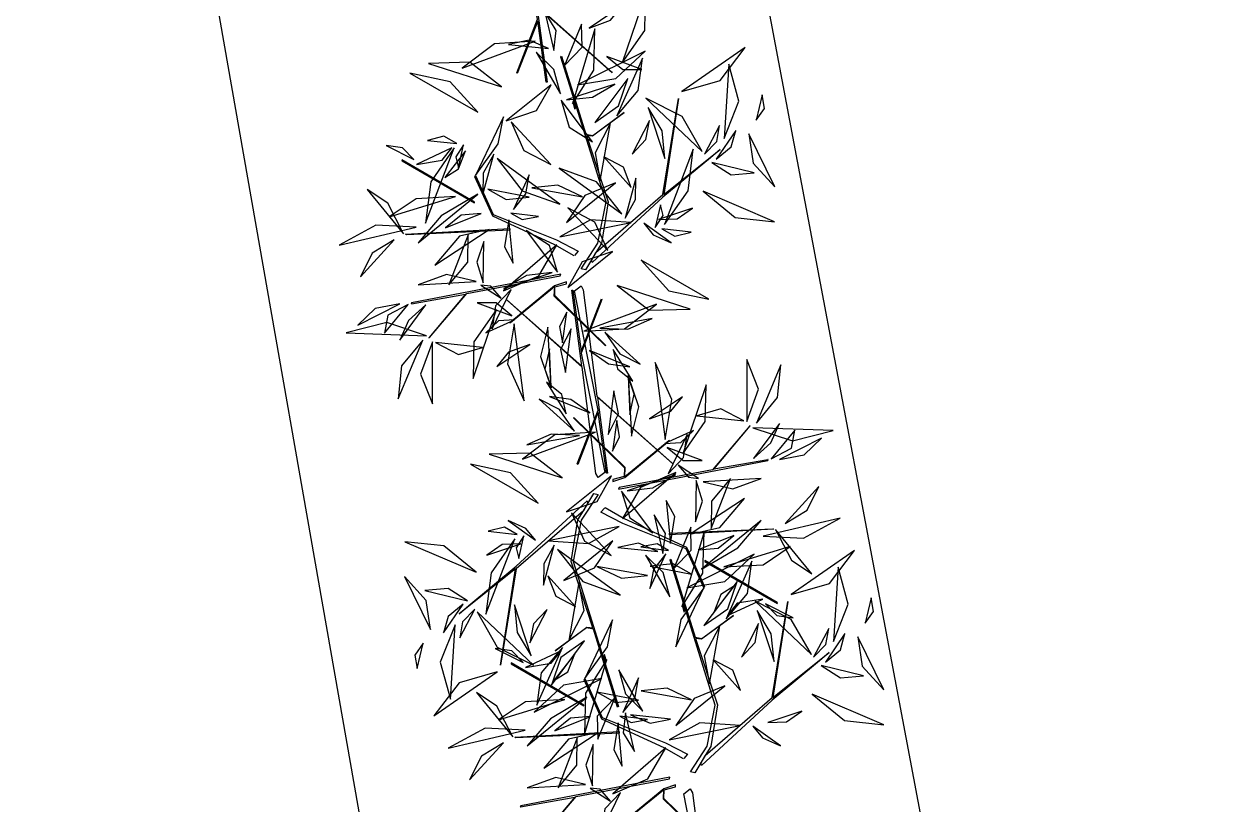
# Model space of a CAD drawing. Header units: centimetres. Extents: x 197412 to 267601, y -375791 to -305433.
# Drawn here: x 202005 to 204984, y -334464 to -332522 of the extents above; entities that cross this region are included whole.
import ezdxf

# ---------------------------------------------------------------- set-up
doc = ezdxf.new("R2010")
doc.units = ezdxf.units.CM
doc.layers.add('3-BAT C-Niveau 0', color=250, linetype='Continuous')

# ---------------------------------------------------------------- blocks, each defined once
blk = doc.blocks.new('Groupe-252-1')
at = {"linetype": 'Continuous', "flags": 128}
blk.add_lwpolyline([(12102.81, -46063.81), (12084.12, -46047.27), (12086.64, -46066.17), (12086.4, -46066.15), (12084.33, -46050.92), (12079.21, -46063.99), (12079.12, -46063.83), (12084.27, -46050.5), (12078.44, -46020.82), (12080.05, -46019.56), (12080.61, -46020.53), (12084.01, -46046.98), (12102.64, -46063.62)], close=True, dxfattribs=at)
at = {"linetype": 'Continuous'}
for points in [[(12105.37, -46061.36, -207.25), (12110.99, -46053.3, -205.29), (12111.16, -46044.23, -201.98), (12111.16, -46044.23, -201.98), (12105.37, -46061.36, -207.25)], [(12097.09, -46052.68, -210.84), (12102.42, -46050.73, -209.98), (12105.31, -46047.18, -207.2), (12105.31, -46047.18, -207.2), (12097.09, -46052.68, -210.84)], [(12083.66, -46055.98, -225.36), (12073.54, -46056.61, -224.7), (12065.5, -46062.69, -224), (12065.5, -46062.69, -224), (12083.66, -46055.98, -225.36)], [(12075.31, -46067.35, -220.85), (12067.39, -46061.2, -221.31), (12057.13, -46061.48, -222.56), (12057.13, -46061.48, -222.56), (12075.31, -46067.35, -220.85)], [(12101.52, -46059.77, -215.21), (12105.47, -46063.04, -213.09), (12110.2, -46063.04, -210.46), (12110.2, -46063.04, -210.46), (12101.52, -46059.77, -215.21)], [(12069.37, -46073.65, -220.09), (12062.5, -46066.06, -220.53), (12052.49, -46063.95, -219.34), (12052.49, -46063.95, -219.34), (12069.37, -46073.65, -220.09)], [(12076.46, -46075.8, -210.57), (12084.03, -46073.22, -206.9), (12087.62, -46066.85, -202.54), (12087.62, -46066.85, -202.54), (12076.46, -46075.8, -210.57)], [(12091.5, -46070.57, -200.44), (12097.91, -46069.87, -199.26), (12103.52, -46066.62, -200.49), (12103.52, -46066.62, -200.49), (12091.5, -46070.57, -200.44)], [(12090.15, -46070.64, -200.73), (12092.16, -46077.34, -197.34), (12097.95, -46081.04, -193.77), (12097.95, -46081.04, -193.77), (12090.15, -46070.64, -200.73)], [(12090.15, -46070.64, -200.73), (12092.16, -46077.34, -197.34), (12097.95, -46081.04, -193.77), (12097.95, -46081.04, -193.77), (12090.15, -46070.64, -200.73)], [(12077.68, -46076.05, -217.22), (12080.87, -46083.13, -219.34), (12087.58, -46086.66, -221.55), (12087.58, -46086.66, -221.55), (12077.68, -46076.05, -217.22)], [(12064.18, -46081.44, -213.12), (12060.95, -46079.6, -210.71), (12056.89, -46080.64, -208.62), (12056.89, -46080.64, -208.62), (12064.18, -46081.44, -213.12)], [(12064.18, -46081.44, -213.12), (12060.95, -46079.6, -210.71), (12056.89, -46080.64, -208.62), (12056.89, -46080.64, -208.62), (12064.18, -46081.44, -213.12)], [(12063.53, -46082.5, -212.64), (12057.68, -46090.96, -211.07), (12056.38, -46101.29, -212.06), (12056.38, -46101.29, -212.06), (12063.53, -46082.5, -212.64)], [(12063.53, -46082.5, -212.64), (12057.68, -46090.96, -211.07), (12056.38, -46101.29, -212.06), (12056.38, -46101.29, -212.06), (12063.53, -46082.5, -212.64)], [(12065.84, -46081.78, -212.09), (12063.91, -46084.78, -209.87), (12064.55, -46087.46, -207.1), (12064.55, -46087.46, -207.1), (12065.84, -46081.78, -212.09)], [(12065.84, -46081.78, -212.09), (12063.91, -46084.78, -209.87), (12064.55, -46087.46, -207.1), (12064.55, -46087.46, -207.1), (12065.84, -46081.78, -212.09)], [(12073.37, -46084.09, -204.62), (12070.75, -46088.78, -205.07), (12070.67, -46094.08, -204.23), (12070.67, -46094.08, -204.23), (12073.37, -46084.09, -204.62)], [(12074.17, -46085.18, -204.31), (12080.47, -46093.17, -204.16), (12089.81, -46096.52, -202.67), (12089.81, -46096.52, -202.67), (12074.17, -46085.18, -204.31)]]:
    blk.add_polyline3d(points, dxfattribs=at)
blk = doc.blocks.new('Groupe-253-1')
at = {"linetype": 'Continuous', "flags": 128}
for points in [[(12095.15, -46112.64), (12099.31, -46106.27), (12101.32, -46095.98), (12090.09, -46059.89), (12090.27, -46059.68), (12096.31, -46079.13), (12098.02, -46079.41), (12105.83, -46073.72), (12097.93, -46079.57), (12096.42, -46079.42), (12101.85, -46095.94), (12100.18, -46106.34), (12098.8, -46108.56), (12115.5, -46094.12), (12119.39, -46070.18), (12115.69, -46094.12), (12129.71, -46082.92), (12127.3, -46085.03), (12115.49, -46094.76), (12097.88, -46111.04), (12097.69, -46110.53), (12098.8, -46108.56), (12096.21, -46112.87)], [(12068.58, -46096.19), (12068.58, -46096), (12050.49, -46085.48), (12050.53, -46085.74)], [(12051.64, -46104.13), (12051.42, -46104.01), (12077.4, -46102.59), (12077.37, -46102.98)], [(12076.61, -46120.31), (12095.3, -46136.85), (12092.78, -46117.96), (12093.02, -46117.97), (12095.09, -46133.2), (12100.21, -46120.13), (12100.3, -46120.29), (12095.15, -46133.63), (12100.98, -46163.3), (12099.37, -46164.57), (12098.81, -46163.6), (12095.41, -46137.14), (12076.78, -46120.5)], [(12091.45, -46115.88), (12088.5, -46116.89), (12077.33, -46126.05), (12077.51, -46126.02), (12088.46, -46117.06), (12088.36, -46119.38), (12101.02, -46131.66), (12101.28, -46131.7), (12088.54, -46119.3), (12088.6, -46117.12), (12091.46, -46116.36)], [(12117.86, -46161.12), (12099.17, -46144.58), (12101.69, -46163.48), (12101.45, -46163.46), (12099.38, -46148.23), (12094.26, -46161.3), (12094.17, -46161.14), (12099.32, -46147.81), (12093.49, -46118.13), (12095.1, -46116.87), (12095.66, -46117.84), (12099.06, -46144.29), (12117.69, -46160.93)], [(12103.02, -46165.55), (12105.97, -46164.55), (12117.14, -46155.38), (12116.96, -46155.42), (12106.01, -46164.37), (12106.11, -46162.06), (12093.45, -46149.78), (12093.19, -46149.74), (12105.93, -46162.14), (12105.87, -46164.32), (12103.01, -46165.08)], [(12099.32, -46168.8), (12095.16, -46175.16), (12093.15, -46185.45), (12104.38, -46221.55), (12104.2, -46221.75), (12098.16, -46202.3), (12096.45, -46202.03), (12088.64, -46207.71), (12096.54, -46201.86), (12098.05, -46202.01), (12092.62, -46185.49), (12094.29, -46175.1), (12095.67, -46172.87), (12078.97, -46187.31), (12075.08, -46211.25), (12078.78, -46187.32), (12064.76, -46198.51), (12067.17, -46196.4), (12078.98, -46186.68), (12096.59, -46170.4), (12096.78, -46170.9), (12095.67, -46172.87), (12098.26, -46168.57)], [(12142.83, -46177.31), (12143.05, -46177.43), (12117.08, -46178.84), (12117.1, -46178.46)], [(12122.34, -46237.86), (12126.5, -46231.49), (12128.51, -46221.21), (12117.28, -46185.11), (12117.46, -46184.9), (12123.5, -46204.35), (12125.21, -46204.63), (12133.02, -46198.94), (12125.12, -46204.79), (12123.61, -46204.64), (12129.04, -46221.16), (12127.37, -46231.56), (12125.99, -46233.78), (12142.69, -46219.34), (12146.58, -46195.4), (12142.88, -46219.34), (12156.9, -46208.15), (12154.49, -46210.25), (12142.68, -46219.98), (12125.07, -46236.26), (12124.88, -46235.75), (12125.99, -46233.78), (12123.4, -46238.09)], [(12125.89, -46185.25), (12125.89, -46185.44), (12143.98, -46195.96), (12143.94, -46195.69)], [(12095.77, -46221.41), (12095.77, -46221.22), (12077.68, -46210.7), (12077.72, -46210.96)], [(12078.83, -46229.35), (12078.61, -46229.23), (12104.59, -46227.81), (12104.56, -46228.2)], [(12118.64, -46241.1), (12115.69, -46242.11), (12104.52, -46251.27), (12104.7, -46251.24), (12115.65, -46242.29), (12115.55, -46244.6), (12128.21, -46256.88), (12128.47, -46256.92), (12115.73, -46244.52), (12115.79, -46242.34), (12118.65, -46241.58)], [(12145.05, -46286.34), (12126.36, -46269.8), (12128.88, -46288.7), (12128.64, -46288.68), (12126.57, -46273.45), (12121.45, -46286.53), (12121.36, -46286.36), (12126.51, -46273.03), (12120.68, -46243.35), (12122.29, -46242.09), (12122.85, -46243.06), (12126.25, -46269.51), (12144.88, -46286.15)]]:
    blk.add_lwpolyline(points, close=True, dxfattribs=at)
for points in [[(12093.39, -46109.39), (12088.6, -46106.65), (12073.12, -46099.5), (12068.65, -46089.71), (12068.82, -46089.36), (12073.19, -46099.11), (12088.97, -46105.41), (12094.41, -46108.22), (12093.49, -46109.34)], [(12052.87, -46121.3), (12066.35, -46118.94), (12057.23, -46129.76), (12057.37, -46129.71), (12066.66, -46118.73), (12089.92, -46114.38), (12090.05, -46113.93), (12052.88, -46121.08), (12052.76, -46121.32), (12052.83, -46121.31)], [(12141.6, -46160.14), (12128.12, -46162.49), (12137.24, -46151.67), (12137.1, -46151.72), (12127.81, -46162.7), (12104.55, -46167.05), (12104.42, -46167.5), (12141.59, -46160.35), (12141.71, -46160.11), (12141.64, -46160.13)], [(12101.08, -46172.04), (12105.87, -46174.78), (12121.35, -46181.93), (12125.82, -46191.73), (12125.65, -46192.07), (12121.28, -46182.33), (12105.5, -46176.02), (12100.06, -46173.22), (12100.98, -46172.09)], [(12120.58, -46234.61), (12115.79, -46231.87), (12100.31, -46224.72), (12095.84, -46214.93), (12096.01, -46214.58), (12100.38, -46224.33), (12116.16, -46230.63), (12121.6, -46233.44), (12120.68, -46234.56)], [(12080.06, -46246.52), (12093.54, -46244.17), (12084.42, -46254.99), (12084.56, -46254.93), (12093.85, -46243.95), (12117.11, -46239.6), (12117.24, -46239.16), (12080.07, -46246.3), (12079.95, -46246.54), (12080.02, -46246.53)]]:
    blk.add_lwpolyline(points, dxfattribs=at)
at = {"linetype": 'Continuous'}
for points in [[(12088.28, -46058.29, -183.73), (12088.92, -46053.3, -181.29), (12086.1, -46048.61, -179.52), (12086.1, -46048.61, -179.52), (12088.28, -46058.29, -183.73)], [(12090.99, -46061.99, -194.21), (12095.36, -46057.46, -192.81), (12095.22, -46051.71, -190.06), (12095.22, -46051.71, -190.06), (12090.99, -46061.99, -194.21)], [(12090.99, -46061.99, -194.21), (12095.36, -46057.46, -192.81), (12095.22, -46051.71, -190.06), (12095.22, -46051.71, -190.06), (12090.99, -46061.99, -194.21)], [(12092.98, -46071.54, -206.43), (12098.26, -46063.13, -204.4), (12098.52, -46052.88, -204.36), (12098.52, -46052.88, -204.36), (12092.98, -46071.54, -206.43)], [(12092.98, -46071.54, -206.43), (12098.26, -46063.13, -204.4), (12098.52, -46052.88, -204.36), (12098.52, -46052.88, -204.36), (12092.98, -46071.54, -206.43)], [(12087.03, -46057.8, -183.47), (12082.19, -46055.72, -183.7), (12077.07, -46056.74, -184.07), (12077.07, -46056.74, -184.07), (12087.03, -46057.8, -183.47)], [(12087.03, -46057.8, -183.47), (12082.19, -46055.72, -183.7), (12077.07, -46056.74, -184.07), (12077.07, -46056.74, -184.07), (12087.03, -46057.8, -183.47)], [(12090, -46069.03, -199.98), (12088.33, -46062.99, -200.36), (12083.95, -46058.68, -199.46), (12083.95, -46058.68, -199.46), (12090, -46069.03, -199.98)], [(12094.24, -46066.82, -194.97), (12103.74, -46065.2, -192.57), (12111.04, -46058.4, -191.31), (12111.04, -46058.4, -191.31), (12094.24, -46066.82, -194.97)], [(12120.23, -46068.5, -215.07), (12129.75, -46065.77, -213.8), (12135.99, -46057.5, -214.42), (12135.99, -46057.5, -214.42), (12120.23, -46068.5, -215.07)], [(12104.02, -46074.51, -201.48), (12109.32, -46068.26, -202.35), (12110.39, -46060.21, -201.76), (12110.39, -46060.21, -201.76), (12104.02, -46074.51, -201.48)], [(12130.75, -46080.18, -228.35), (12134.42, -46070.88, -229.1), (12131.9, -46061.66, -232.12), (12131.9, -46061.66, -232.12), (12130.75, -46080.18, -228.35)], [(12098.49, -46076.2, -207.16), (12104.42, -46072.02, -205.48), (12106.76, -46065.2, -203.83), (12106.76, -46065.2, -203.83), (12098.49, -46076.2, -207.16)], [(12098.49, -46076.2, -207.16), (12104.42, -46072.02, -205.48), (12106.76, -46065.2, -203.83), (12106.76, -46065.2, -203.83), (12098.49, -46076.2, -207.16)], [(12125.25, -46083.38, -228.97), (12120.25, -46074.66, -227.8), (12111.25, -46070.14, -227.09), (12111.25, -46070.14, -227.09), (12125.25, -46083.38, -228.97)], [(12138.68, -46075.62, -211.21), (12140.74, -46072.67, -209.03), (12140.17, -46069.28, -206.71), (12140.17, -46069.28, -206.71), (12138.68, -46075.62, -211.21)], [(12138.68, -46075.62, -211.21), (12140.74, -46072.67, -209.03), (12140.17, -46069.28, -206.71), (12140.17, -46069.28, -206.71), (12138.68, -46075.62, -211.21)], [(12093.5, -46072.78, -203.84), (12093.72, -46072.68, -203.87), (12093.27, -46071, -202.04), (12093.06, -46071.1, -202.02), (12093.5, -46072.78, -203.84)], [(12115.98, -46085.17, -196.26), (12115.26, -46078.3, -195.05), (12111.78, -46072.45, -196.39), (12111.78, -46072.45, -196.39), (12115.98, -46085.17, -196.26)], [(12068.82, -46089.36, -197.23), (12074.49, -46081.49, -194.28), (12075.76, -46074.75, -188.42), (12075.76, -46074.75, -188.42), (12068.82, -46089.36, -197.23)], [(12102.45, -46076.26, -188.89), (12098.58, -46083.76, -185.79), (12099.89, -46090.72, -181.22), (12099.89, -46090.72, -181.22), (12102.45, -46076.26, -188.89)], [(12107.85, -46084.05, -195.33), (12111.23, -46080.44, -195.1), (12112.11, -46075.72, -194.26), (12112.11, -46075.72, -194.26), (12107.85, -46084.05, -195.33)], [(12125.8, -46084.1, -229.3), (12128.88, -46080.91, -228.25), (12129.58, -46076.97, -226.49), (12129.58, -46076.97, -226.49), (12125.8, -46084.1, -229.3)], [(12128.76, -46085.31, -232.75), (12132.5, -46082.25, -233.5), (12133.6, -46078.2, -235.42), (12133.6, -46078.2, -235.42), (12128.76, -46085.31, -232.75)], [(12136.85, -46079.01, -212.86), (12137.91, -46086.28, -209.91), (12143.32, -46092.24, -208.14), (12143.32, -46092.24, -208.14), (12136.85, -46079.01, -212.86)], [(12136.85, -46079.01, -212.86), (12137.91, -46086.28, -209.91), (12143.32, -46092.24, -208.14), (12143.32, -46092.24, -208.14), (12136.85, -46079.01, -212.86)], [(12053.46, -46085.38, -211.6), (12050.65, -46082.49, -211.07), (12046.55, -46081.91, -211.1), (12046.55, -46081.91, -211.1), (12053.46, -46085.38, -211.6)], [(12054.1, -46086.62, -202.5), (12060.5, -46085.59, -200.11), (12062.92, -46082.54, -195.35), (12062.92, -46082.54, -195.35), (12054.1, -46086.62, -202.5)], [(12115.89, -46101.62, -212.64), (12121.74, -46093.17, -211.07), (12123.04, -46082.83, -212.06), (12123.04, -46082.83, -212.06), (12115.89, -46101.62, -212.64)], [(12115.89, -46101.62, -212.64), (12121.74, -46093.17, -211.07), (12123.04, -46082.83, -212.06), (12123.04, -46082.83, -212.06), (12115.89, -46101.62, -212.64)], [(12061.15, -46089.85, -218.46), (12064.61, -46087.7, -216.39), (12066.34, -46083.26, -215.43), (12066.34, -46083.26, -215.43), (12061.15, -46089.85, -218.46)], [(12107.61, -46092.35, -184.69), (12105.69, -46087.28, -183.17), (12100.77, -46084.72, -181.63), (12100.77, -46084.72, -181.63), (12107.61, -46092.35, -184.69)], [(12105.25, -46098.95, -204.31), (12098.95, -46090.96, -204.16), (12089.61, -46087.6, -202.67), (12089.61, -46087.6, -202.67), (12105.25, -46098.95, -204.31)], [(12127.66, -46086.13, -232.48), (12132.47, -46089.19, -232.45), (12138.23, -46088.72, -231.83), (12138.23, -46088.72, -231.83), (12127.66, -46086.13, -232.48)], [(12078.3, -46097.83, -202.12), (12081.34, -46093.99, -201.54), (12082.21, -46089.2, -202.14), (12082.21, -46089.2, -202.14), (12078.3, -46097.83, -202.12)], [(12095.42, -46094.68, -185.42), (12089.32, -46091.82, -185.31), (12082.85, -46092.46, -184.01), (12082.85, -46092.46, -184.01), (12095.42, -46094.68, -185.42)], [(12103.7, -46091.24, -205.3), (12096.06, -46094.39, -204.92), (12091.47, -46101.1, -203.9), (12091.47, -46101.1, -203.9), (12103.7, -46091.24, -205.3)], [(12106.05, -46100.04, -204.62), (12108.67, -46095.35, -205.07), (12108.75, -46090.04, -204.23), (12108.75, -46090.04, -204.23), (12106.05, -46100.04, -204.62)], [(12050.92, -46103.92, -214.21), (12046.96, -46096.25, -211.43), (12041.87, -46092.86, -206.15), (12041.87, -46092.86, -206.15), (12050.92, -46103.92, -214.21)], [(12063.86, -46094.65, -221.24), (12054.05, -46095.16, -218.96), (12047.33, -46099.66, -214.31), (12047.33, -46099.66, -214.31), (12063.86, -46094.65, -221.24)], [(12069.38, -46094.06, -210.1), (12060.3, -46099.39, -209.96), (12054.51, -46106.19, -205.95), (12054.51, -46106.19, -205.95), (12069.38, -46094.06, -210.1)], [(12071.9, -46092.81, -199.77), (12076.47, -46095.37, -197.57), (12082.18, -46094.79, -196.35), (12082.18, -46094.79, -196.35), (12071.9, -46092.81, -199.77)], [(12125.49, -46093.26, -223.66), (12133.51, -46099.82, -222.36), (12143.26, -46100.89, -219.58), (12143.26, -46100.89, -219.58), (12125.49, -46093.26, -223.66)], [(12101.74, -46108.07, -217.22), (12098.55, -46100.99, -219.34), (12091.84, -46097.46, -221.55), (12091.84, -46097.46, -221.55), (12101.74, -46108.07, -217.22)], [(12113.58, -46102.34, -212.09), (12115.51, -46099.35, -209.87), (12114.87, -46096.66, -207.1), (12114.87, -46096.66, -207.1), (12113.58, -46102.34, -212.09)], [(12113.58, -46102.34, -212.09), (12115.51, -46099.35, -209.87), (12114.87, -46096.66, -207.1), (12114.87, -46096.66, -207.1), (12113.58, -46102.34, -212.09)], [(12114.39, -46100.37, -172.05), (12119.03, -46100.15, -171.7), (12122.87, -46097.54, -172.02), (12122.87, -46097.54, -172.02), (12114.39, -46100.37, -172.05)], [(12114.39, -46100.37, -172.05), (12119.03, -46100.15, -171.7), (12122.87, -46097.54, -172.02), (12122.87, -46097.54, -172.02), (12114.39, -46100.37, -172.05)], [(12070.22, -46098.86, -207.72), (12065.25, -46099.24, -206.62), (12061.35, -46102.44, -205.86), (12061.35, -46102.44, -205.86), (12070.22, -46098.86, -207.72)], [(12077.14, -46100.44, -198.87), (12076.03, -46107.17, -195.41), (12078.17, -46111.18, -190.33), (12078.17, -46111.18, -190.33), (12077.14, -46100.44, -198.87)], [(12077.6, -46098.73, -202.35), (12080.42, -46100.31, -200.21), (12084.47, -46099.6, -199.09), (12084.47, -46099.6, -199.09), (12077.6, -46098.73, -202.35)], [(12107.56, -46101.07, -176.08), (12097.48, -46100.4, -174.79), (12089.85, -46104.66, -170.69), (12089.85, -46104.66, -170.69), (12107.56, -46101.07, -176.08)], [(12054.01, -46102.29, -223.19), (12044, -46101.73, -225.59), (12034.83, -46106.75, -225.79), (12034.83, -46106.75, -225.79), (12054.01, -46102.29, -223.19)], [(12054.01, -46102.29, -223.19), (12044, -46101.73, -225.59), (12034.83, -46106.75, -225.79), (12034.83, -46106.75, -225.79), (12054.01, -46102.29, -223.19)], [(12072.18, -46102.79, -233.25), (12064.8, -46104.46, -238.65), (12058.68, -46111.68, -241.93), (12058.68, -46111.68, -241.93), (12072.18, -46102.79, -233.25)], [(12089.27, -46113.48, -200.73), (12087.26, -46106.79, -197.34), (12081.47, -46103.08, -193.77), (12081.47, -46103.08, -193.77), (12089.27, -46113.48, -200.73)], [(12089.27, -46113.48, -200.73), (12087.26, -46106.79, -197.34), (12081.47, -46103.08, -193.77), (12081.47, -46103.08, -193.77), (12089.27, -46113.48, -200.73)], [(12110.69, -46101.26, -171.59), (12113.09, -46104.17, -169.03), (12117.54, -46106.12, -167.96), (12117.54, -46106.12, -167.96), (12110.69, -46101.26, -171.59)], [(12115.24, -46102.68, -213.12), (12118.47, -46104.52, -210.71), (12122.53, -46103.48, -208.62), (12122.53, -46103.48, -208.62), (12115.24, -46102.68, -213.12)], [(12115.24, -46102.68, -213.12), (12118.47, -46104.52, -210.71), (12122.53, -46103.48, -208.62), (12122.53, -46103.48, -208.62), (12115.24, -46102.68, -213.12)], [(12048.57, -46105.4, -215.73), (12043.1, -46108.75, -216.78), (12040.16, -46114.58, -215.22), (12040.16, -46114.58, -215.22), (12048.57, -46105.4, -215.73)], [(12048.57, -46105.4, -215.73), (12043.1, -46108.75, -216.78), (12040.16, -46114.58, -215.22), (12040.16, -46114.58, -215.22), (12048.57, -46105.4, -215.73)], [(12062.17, -46116.62, -189.87), (12066.87, -46110.96, -186.93), (12066.98, -46104.19, -183.27), (12066.98, -46104.19, -183.27), (12062.17, -46116.62, -189.87)], [(12070.91, -46105.79, -229.03), (12069.12, -46110.99, -227.48), (12070.74, -46116.13, -225.66), (12070.74, -46116.13, -225.66), (12070.91, -46105.79, -229.03)], [(12075.8, -46118.07, -178.9), (12084.57, -46114.36, -176.01), (12089.05, -46106.64, -172.29), (12089.05, -46106.64, -172.29), (12075.8, -46118.07, -178.9)], [(12075.8, -46118.07, -178.9), (12084.57, -46114.36, -176.01), (12089.05, -46106.64, -172.29), (12089.05, -46106.64, -172.29), (12075.8, -46118.07, -178.9)], [(12102.96, -46108.32, -210.57), (12095.39, -46110.91, -206.9), (12091.8, -46117.28, -202.54), (12091.8, -46117.28, -202.54), (12102.96, -46108.32, -210.57)], [(12110.05, -46110.47, -220.09), (12116.92, -46118.07, -220.53), (12126.93, -46120.17, -219.34), (12126.93, -46120.17, -219.34), (12110.05, -46110.47, -220.09)], [(12068.99, -46115.78, -200.41), (12061.6, -46114, -200.32), (12054.53, -46116.63, -200.54), (12054.53, -46116.63, -200.54), (12068.99, -46115.78, -200.41)], [(12087.92, -46113.55, -200.44), (12081.51, -46114.26, -199.26), (12075.9, -46117.5, -200.49), (12075.9, -46117.5, -200.49), (12087.92, -46113.55, -200.44)], [(12075.22, -46119.94, -177.75), (12072.64, -46116.91, -175.38), (12070.15, -46116.65, -172.12), (12070.15, -46116.65, -172.12), (12075.22, -46119.94, -177.75)], [(12077.72, -46117.74, -207.06), (12073.83, -46121.86, -208.24), (12072.97, -46127.56, -209.24), (12072.97, -46127.56, -209.24), (12077.72, -46117.74, -207.06)], [(12104.11, -46116.77, -220.85), (12112.03, -46122.92, -221.31), (12122.29, -46122.64, -222.56), (12122.29, -46122.64, -222.56), (12104.11, -46116.77, -220.85)], [(12049.97, -46121.36, -174.84), (12043.85, -46122.5, -175.45), (12039.54, -46126.67, -176.76), (12039.54, -46126.67, -176.76), (12049.97, -46121.36, -174.84)], [(12052.04, -46121.48, -174.58), (12046.96, -46124.13, -172.2), (12046.14, -46128.63, -168.43), (12046.14, -46128.63, -168.43), (12052.04, -46121.48, -174.58)], [(12056.45, -46121.6, -186.97), (12052.15, -46125.45, -187.38), (12049.98, -46130.34, -185.5), (12049.98, -46130.34, -185.5), (12056.45, -46121.6, -186.97)], [(12077.9, -46124.35, -215.21), (12073.95, -46121.08, -213.09), (12069.22, -46121.08, -210.46), (12069.22, -46121.08, -210.46), (12077.9, -46124.35, -215.21)], [(12095.76, -46128.15, -225.36), (12105.88, -46127.52, -224.7), (12113.92, -46121.44, -224), (12113.92, -46121.44, -224), (12095.76, -46128.15, -225.36)], [(12074.05, -46122.77, -207.25), (12068.43, -46130.82, -205.29), (12068.26, -46139.89, -201.98), (12068.26, -46139.89, -201.98), (12074.05, -46122.77, -207.25)], [(12091.53, -46123.39, -197.01), (12089.77, -46126.98, -196.39), (12090.46, -46131.05, -196.61), (12090.46, -46131.05, -196.61), (12091.53, -46123.39, -197.01)], [(12056.59, -46129.27, -186.41), (12046.71, -46125.96, -187.61), (12036.61, -46128.53, -186.97), (12036.61, -46128.53, -186.97), (12056.59, -46129.27, -186.41)], [(12078.55, -46125.34, -179.83), (12074.51, -46125.59, -178.67), (12071.42, -46128.55, -177.99), (12071.42, -46128.55, -177.99), (12078.55, -46125.34, -179.83)], [(12078.47, -46126.33, -179.52), (12076.8, -46136.31, -178.73), (12080.92, -46145.49, -177.91), (12080.92, -46145.49, -177.91), (12078.47, -46126.33, -179.52)], [(12086.84, -46127.11, -247.3), (12085.01, -46134.47, -244.69), (12087.66, -46142.23, -243.35), (12087.66, -46142.23, -243.35), (12086.84, -46127.11, -247.3)], [(12086.84, -46127.11, -247.3), (12085.01, -46134.47, -244.69), (12087.66, -46142.23, -243.35), (12087.66, -46142.23, -243.35), (12086.84, -46127.11, -247.3)], [(12099.75, -46127.36, -183.78), (12106.78, -46127.64, -183.14), (12112.84, -46124.99, -184.94), (12112.84, -46124.99, -184.94), (12099.75, -46127.36, -183.78)], [(12055.68, -46130.36, -186.4), (12050.43, -46136.74, -186.75), (12049.59, -46144.95, -187), (12049.59, -46144.95, -187), (12055.68, -46130.36, -186.4)], [(12092.66, -46127.6, -186.16), (12090.02, -46132.74, -185.75), (12091.23, -46138.47, -185.13), (12091.23, -46138.47, -185.13), (12092.66, -46127.6, -186.16)], [(12101.02, -46128.37, -176.88), (12104.75, -46133.78, -176.9), (12109.79, -46136.34, -174.04), (12109.79, -46136.34, -174.04), (12101.02, -46128.37, -176.88)], [(12058.13, -46130.77, -182.25), (12055.16, -46138.84, -178.08), (12058.07, -46146.22, -173.29), (12058.07, -46146.22, -173.29), (12058.13, -46130.77, -182.25)], [(12058.83, -46130.93, -181.99), (12064.57, -46133.93, -181.12), (12070.57, -46132.2, -179.03), (12070.57, -46132.2, -179.03), (12058.83, -46130.93, -181.99)], [(12082.33, -46131.44, -210.84), (12077, -46133.4, -209.98), (12074.11, -46136.94, -207.2), (12074.11, -46136.94, -207.2), (12082.33, -46131.44, -210.84)], [(12087.22, -46132.51, -223.21), (12086.12, -46137.61, -222.61), (12087.66, -46142.04, -220.88), (12087.66, -46142.04, -220.88), (12087.22, -46132.51, -223.21)], [(12087.22, -46132.51, -223.21), (12086.12, -46137.61, -222.61), (12087.66, -46142.04, -220.88), (12087.66, -46142.04, -220.88), (12087.22, -46132.51, -223.21)], [(12097.17, -46132.92, -228.81), (12101.91, -46136.24, -229.15), (12107.23, -46137.05, -227.32), (12107.23, -46137.05, -227.32), (12097.17, -46132.92, -228.81)], [(12103.1, -46132.67, -161.32), (12104.18, -46137.5, -161.24), (12108, -46140.61, -160.95), (12108, -46140.61, -160.95), (12103.1, -46132.67, -161.32)], [(12116, -46155.11, -179.52), (12117.67, -46145.12, -178.73), (12113.55, -46135.94, -177.91), (12113.55, -46135.94, -177.91), (12116, -46155.11, -179.52)], [(12136.34, -46150.67, -182.25), (12139.31, -46142.59, -178.08), (12136.4, -46135.21, -173.29), (12136.4, -46135.21, -173.29), (12136.34, -46150.67, -182.25)], [(12138.79, -46151.07, -186.4), (12144.04, -46144.69, -186.75), (12144.88, -46136.49, -187), (12144.88, -46136.49, -187), (12138.79, -46151.07, -186.4)], [(12107.63, -46154.32, -247.3), (12109.46, -46146.96, -244.69), (12106.81, -46139.2, -243.35), (12106.81, -46139.2, -243.35), (12107.63, -46154.32, -247.3)], [(12107.63, -46154.32, -247.3), (12109.46, -46146.96, -244.69), (12106.81, -46139.2, -243.35), (12106.81, -46139.2, -243.35), (12107.63, -46154.32, -247.3)], [(12107.25, -46148.92, -223.21), (12108.35, -46143.82, -222.61), (12106.81, -46139.39, -220.88), (12106.81, -46139.39, -220.88), (12107.25, -46148.92, -223.21)], [(12107.25, -46148.92, -223.21), (12108.35, -46143.82, -222.61), (12106.81, -46139.39, -220.88), (12106.81, -46139.39, -220.88), (12107.25, -46148.92, -223.21)], [(12091.37, -46148.76, -161.32), (12090.29, -46143.94, -161.24), (12086.47, -46140.83, -160.95), (12086.47, -46140.83, -160.95), (12091.37, -46148.76, -161.32)], [(12120.42, -46158.67, -207.25), (12126.04, -46150.61, -205.29), (12126.21, -46141.54, -201.98), (12126.21, -46141.54, -201.98), (12120.42, -46158.67, -207.25)], [(12093.45, -46153.07, -176.88), (12089.72, -46147.65, -176.9), (12084.68, -46145.09, -174.04), (12084.68, -46145.09, -174.04), (12093.45, -46153.07, -176.88)], [(12097.3, -46148.51, -228.81), (12092.57, -46145.19, -229.15), (12087.24, -46144.38, -227.32), (12087.24, -46144.38, -227.32), (12097.3, -46148.51, -228.81)], [(12101.81, -46153.83, -186.16), (12104.45, -46148.7, -185.75), (12103.24, -46142.96, -185.13), (12103.24, -46142.96, -185.13), (12101.81, -46153.83, -186.16)], [(12112.14, -46149.99, -210.84), (12117.47, -46148.04, -209.98), (12120.36, -46144.49, -207.2), (12120.36, -46144.49, -207.2), (12112.14, -46149.99, -210.84)], [(12135.64, -46150.5, -181.99), (12129.9, -46147.51, -181.12), (12123.9, -46149.23, -179.03), (12123.9, -46149.23, -179.03), (12135.64, -46150.5, -181.99)], [(12102.94, -46158.05, -197.01), (12104.7, -46154.45, -196.39), (12104.01, -46150.38, -196.61), (12104.01, -46150.38, -196.61), (12102.94, -46158.05, -197.01)], [(12138.02, -46159.83, -186.97), (12142.32, -46155.98, -187.38), (12144.49, -46151.1, -185.5), (12144.49, -46151.1, -185.5), (12138.02, -46159.83, -186.97)], [(12098.71, -46153.29, -225.36), (12088.59, -46153.92, -224.7), (12080.55, -46160, -224), (12080.55, -46160, -224), (12098.71, -46153.29, -225.36)], [(12094.72, -46154.08, -183.78), (12087.69, -46153.79, -183.14), (12081.63, -46156.44, -184.94), (12081.63, -46156.44, -184.94), (12094.72, -46154.08, -183.78)], [(12115.92, -46156.1, -179.83), (12119.96, -46155.85, -178.67), (12123.06, -46152.88, -177.99), (12123.06, -46152.88, -177.99), (12115.92, -46156.1, -179.83)], [(12116.76, -46163.69, -207.06), (12120.64, -46159.58, -208.24), (12121.5, -46153.87, -209.24), (12121.5, -46153.87, -209.24), (12116.76, -46163.69, -207.06)], [(12137.89, -46152.17, -186.41), (12147.76, -46155.47, -187.61), (12157.86, -46152.9, -186.97), (12157.86, -46152.9, -186.97), (12137.89, -46152.17, -186.41)], [(12142.43, -46159.95, -174.58), (12147.51, -46157.3, -172.2), (12148.33, -46152.81, -168.43), (12148.33, -46152.81, -168.43), (12142.43, -46159.95, -174.58)], [(12116.57, -46157.08, -215.21), (12120.52, -46160.35, -213.09), (12125.25, -46160.35, -210.46), (12125.25, -46160.35, -210.46), (12116.57, -46157.08, -215.21)], [(12144.5, -46160.08, -174.84), (12150.62, -46158.93, -175.45), (12154.93, -46154.76, -176.76), (12154.93, -46154.76, -176.76), (12144.5, -46160.08, -174.84)], [(12090.36, -46164.66, -220.85), (12082.44, -46158.51, -221.31), (12072.18, -46158.79, -222.56), (12072.18, -46158.79, -222.56), (12090.36, -46164.66, -220.85)], [(12084.42, -46170.96, -220.09), (12077.56, -46163.37, -220.53), (12067.54, -46161.26, -219.34), (12067.54, -46161.26, -219.34), (12084.42, -46170.96, -220.09)], [(12119.25, -46161.49, -177.75), (12121.83, -46164.52, -175.38), (12124.32, -46164.78, -172.12), (12124.32, -46164.78, -172.12), (12119.25, -46161.49, -177.75)], [(12091.51, -46173.11, -210.57), (12099.08, -46170.53, -206.9), (12102.67, -46164.16, -202.54), (12102.67, -46164.16, -202.54), (12091.51, -46173.11, -210.57)], [(12118.67, -46163.36, -178.9), (12109.9, -46167.07, -176.01), (12105.42, -46174.79, -172.29), (12105.42, -46174.79, -172.29), (12118.67, -46163.36, -178.9)], [(12118.67, -46163.36, -178.9), (12109.9, -46167.07, -176.01), (12105.42, -46174.79, -172.29), (12105.42, -46174.79, -172.29), (12118.67, -46163.36, -178.9)], [(12106.55, -46167.88, -200.44), (12112.96, -46167.18, -199.26), (12118.58, -46163.93, -200.49), (12118.58, -46163.93, -200.49), (12106.55, -46167.88, -200.44)], [(12123.56, -46175.64, -229.03), (12125.35, -46170.44, -227.48), (12123.73, -46165.3, -225.66), (12123.73, -46165.3, -225.66), (12123.56, -46175.64, -229.03)], [(12125.48, -46165.65, -200.41), (12132.87, -46167.43, -200.32), (12139.94, -46164.8, -200.54), (12139.94, -46164.8, -200.54), (12125.48, -46165.65, -200.41)], [(12132.3, -46164.81, -189.87), (12127.6, -46170.47, -186.93), (12127.49, -46177.24, -183.27), (12127.49, -46177.24, -183.27), (12132.3, -46164.81, -189.87)], [(12105.2, -46167.95, -200.73), (12107.21, -46174.65, -197.34), (12113, -46178.35, -193.77), (12113, -46178.35, -193.77), (12105.2, -46167.95, -200.73)], [(12105.2, -46167.95, -200.73), (12107.21, -46174.65, -197.34), (12113, -46178.35, -193.77), (12113, -46178.35, -193.77), (12105.2, -46167.95, -200.73)], [(12145.9, -46176.03, -215.73), (12151.37, -46172.68, -216.78), (12154.31, -46166.85, -215.22), (12154.31, -46166.85, -215.22), (12145.9, -46176.03, -215.73)], [(12145.9, -46176.03, -215.73), (12151.37, -46172.68, -216.78), (12154.31, -46166.85, -215.22), (12154.31, -46166.85, -215.22), (12145.9, -46176.03, -215.73)], [(12117.33, -46181, -198.87), (12118.44, -46174.26, -195.41), (12116.3, -46170.26, -190.33), (12116.3, -46170.26, -190.33), (12117.33, -46181, -198.87)], [(12122.29, -46178.65, -233.25), (12129.67, -46176.98, -238.65), (12135.79, -46169.76, -241.93), (12135.79, -46169.76, -241.93), (12122.29, -46178.65, -233.25)], [(12092.73, -46173.36, -217.22), (12095.92, -46180.44, -219.34), (12102.63, -46183.97, -221.55), (12102.63, -46183.97, -221.55), (12092.73, -46173.36, -217.22)], [(12115.47, -46183.51, -183.73), (12116.11, -46178.52, -181.29), (12113.29, -46173.84, -179.52), (12113.29, -46173.84, -179.52), (12115.47, -46183.51, -183.73)], [(12140.46, -46179.14, -223.19), (12150.47, -46179.7, -225.59), (12159.64, -46174.68, -225.79), (12159.64, -46174.68, -225.79), (12140.46, -46179.14, -223.19)], [(12140.46, -46179.14, -223.19), (12150.47, -46179.7, -225.59), (12159.64, -46174.68, -225.79), (12159.64, -46174.68, -225.79), (12140.46, -46179.14, -223.19)], [(12079.23, -46178.75, -213.12), (12076, -46176.91, -210.71), (12071.94, -46177.95, -208.62), (12071.94, -46177.95, -208.62), (12079.23, -46178.75, -213.12)], [(12079.23, -46178.75, -213.12), (12076, -46176.91, -210.71), (12071.94, -46177.95, -208.62), (12071.94, -46177.95, -208.62), (12079.23, -46178.75, -213.12)], [(12083.78, -46180.18, -171.59), (12081.38, -46177.27, -169.03), (12076.93, -46175.31, -167.96), (12076.93, -46175.31, -167.96), (12083.78, -46180.18, -171.59)], [(12086.91, -46180.36, -176.08), (12096.99, -46181.03, -174.79), (12104.62, -46176.77, -170.69), (12104.62, -46176.77, -170.69), (12086.91, -46180.36, -176.08)], [(12118.18, -46187.22, -194.21), (12122.55, -46182.68, -192.81), (12122.41, -46176.93, -190.06), (12122.41, -46176.93, -190.06), (12118.18, -46187.22, -194.21)], [(12118.18, -46187.22, -194.21), (12122.55, -46182.68, -192.81), (12122.41, -46176.93, -190.06), (12122.41, -46176.93, -190.06), (12118.18, -46187.22, -194.21)], [(12120.17, -46196.76, -206.43), (12125.45, -46188.35, -204.4), (12125.71, -46178.1, -204.36), (12125.71, -46178.1, -204.36), (12120.17, -46196.76, -206.43)], [(12120.17, -46196.76, -206.43), (12125.45, -46188.35, -204.4), (12125.71, -46178.1, -204.36), (12125.71, -46178.1, -204.36), (12120.17, -46196.76, -206.43)], [(12125.09, -46187.38, -210.1), (12134.17, -46182.04, -209.96), (12139.96, -46175.24, -205.95), (12139.96, -46175.24, -205.95), (12125.09, -46187.38, -210.1)], [(12143.55, -46177.51, -214.21), (12147.51, -46185.18, -211.43), (12152.6, -46188.57, -206.15), (12152.6, -46188.57, -206.15), (12143.55, -46177.51, -214.21)], [(12068.98, -46188.17, -223.66), (12060.96, -46181.62, -222.36), (12051.21, -46180.55, -219.58), (12051.21, -46180.55, -219.58), (12068.98, -46188.17, -223.66)], [(12078.58, -46179.81, -212.64), (12072.73, -46188.27, -211.07), (12071.43, -46198.6, -212.06), (12071.43, -46198.6, -212.06), (12078.58, -46179.81, -212.64)], [(12078.58, -46179.81, -212.64), (12072.73, -46188.27, -211.07), (12071.43, -46198.6, -212.06), (12071.43, -46198.6, -212.06), (12078.58, -46179.81, -212.64)], [(12080.08, -46181.07, -172.05), (12075.44, -46181.28, -171.7), (12071.6, -46183.9, -172.02), (12071.6, -46183.9, -172.02), (12080.08, -46181.07, -172.05)], [(12080.08, -46181.07, -172.05), (12075.44, -46181.28, -171.7), (12071.6, -46183.9, -172.02), (12071.6, -46183.9, -172.02), (12080.08, -46181.07, -172.05)], [(12080.89, -46179.09, -212.09), (12078.96, -46182.09, -209.87), (12079.6, -46184.77, -207.1), (12079.6, -46184.77, -207.1), (12080.89, -46179.09, -212.09)], [(12080.89, -46179.09, -212.09), (12078.96, -46182.09, -209.87), (12079.6, -46184.77, -207.1), (12079.6, -46184.77, -207.1), (12080.89, -46179.09, -212.09)], [(12090.77, -46190.2, -205.3), (12098.41, -46187.05, -204.92), (12103, -46180.33, -203.9), (12103, -46180.33, -203.9), (12090.77, -46190.2, -205.3)], [(12114.22, -46183.02, -183.47), (12109.38, -46180.94, -183.7), (12104.26, -46181.96, -184.07), (12104.26, -46181.96, -184.07), (12114.22, -46183.02, -183.47)], [(12114.22, -46183.02, -183.47), (12109.38, -46180.94, -183.7), (12104.26, -46181.96, -184.07), (12104.26, -46181.96, -184.07), (12114.22, -46183.02, -183.47)], [(12116.87, -46182.71, -202.35), (12114.05, -46181.12, -200.21), (12110, -46181.83, -199.09), (12110, -46181.83, -199.09), (12116.87, -46182.71, -202.35)], [(12124.25, -46182.57, -207.72), (12129.22, -46182.19, -206.62), (12133.12, -46179, -205.86), (12133.12, -46179, -205.86), (12124.25, -46182.57, -207.72)], [(12088.42, -46181.4, -204.62), (12085.8, -46186.08, -205.07), (12085.72, -46191.39, -204.23), (12085.72, -46191.39, -204.23), (12088.42, -46181.4, -204.62)], [(12089.22, -46182.49, -204.31), (12095.52, -46190.48, -204.16), (12104.86, -46193.83, -202.67), (12104.86, -46193.83, -202.67), (12089.22, -46182.49, -204.31)], [(12117.19, -46194.25, -199.98), (12115.52, -46188.21, -200.36), (12111.14, -46183.9, -199.46), (12111.14, -46183.9, -199.46), (12117.19, -46194.25, -199.98)], [(12116.17, -46183.61, -202.12), (12113.13, -46187.44, -201.54), (12112.26, -46192.23, -202.14), (12112.26, -46192.23, -202.14), (12116.17, -46183.61, -202.12)], [(12121.43, -46192.05, -194.97), (12130.93, -46190.42, -192.57), (12138.23, -46183.62, -191.31), (12138.23, -46183.62, -191.31), (12121.43, -46192.05, -194.97)], [(12130.61, -46186.78, -221.24), (12140.42, -46186.28, -218.96), (12147.14, -46181.78, -214.31), (12147.14, -46181.78, -214.31), (12130.61, -46186.78, -221.24)], [(12147.42, -46193.72, -215.07), (12156.94, -46190.99, -213.8), (12163.18, -46182.72, -214.42), (12163.18, -46182.72, -214.42), (12147.42, -46193.72, -215.07)], [(12099.05, -46186.75, -185.42), (12105.15, -46189.61, -185.31), (12111.62, -46188.97, -184.01), (12111.62, -46188.97, -184.01), (12099.05, -46186.75, -185.42)], [(12122.57, -46188.62, -199.77), (12118, -46186.06, -197.57), (12112.29, -46186.64, -196.35), (12112.29, -46186.64, -196.35), (12122.57, -46188.62, -199.77)], [(12131.21, -46199.73, -201.48), (12136.51, -46193.48, -202.35), (12137.58, -46185.43, -201.76), (12137.58, -46185.43, -201.76), (12131.21, -46199.73, -201.48)], [(12157.94, -46205.4, -228.35), (12161.61, -46196.1, -229.1), (12159.09, -46186.89, -232.12), (12159.09, -46186.89, -232.12), (12157.94, -46205.4, -228.35)], [(12057.62, -46202.42, -212.86), (12056.56, -46195.15, -209.91), (12051.15, -46189.19, -208.14), (12051.15, -46189.19, -208.14), (12057.62, -46202.42, -212.86)], [(12057.62, -46202.42, -212.86), (12056.56, -46195.15, -209.91), (12051.15, -46189.19, -208.14), (12051.15, -46189.19, -208.14), (12057.62, -46202.42, -212.86)], [(12086.86, -46189.09, -184.69), (12088.78, -46194.15, -183.17), (12093.7, -46196.72, -181.63), (12093.7, -46196.72, -181.63), (12086.86, -46189.09, -184.69)], [(12066.81, -46195.31, -232.48), (12062, -46192.24, -232.45), (12056.24, -46192.71, -231.83), (12056.24, -46192.71, -231.83), (12066.81, -46195.31, -232.48)], [(12092.02, -46205.17, -188.89), (12095.89, -46197.67, -185.79), (12094.58, -46190.72, -181.22), (12094.58, -46190.72, -181.22), (12092.02, -46205.17, -188.89)], [(12125.65, -46192.07, -197.23), (12119.98, -46199.95, -194.28), (12118.71, -46206.69, -188.42), (12118.71, -46206.69, -188.42), (12125.65, -46192.07, -197.23)], [(12125.68, -46201.42, -207.16), (12131.61, -46197.24, -205.48), (12133.95, -46190.43, -203.83), (12133.95, -46190.43, -203.83), (12125.68, -46201.42, -207.16)], [(12125.68, -46201.42, -207.16), (12131.61, -46197.24, -205.48), (12133.95, -46190.43, -203.83), (12133.95, -46190.43, -203.83), (12125.68, -46201.42, -207.16)], [(12133.32, -46191.58, -218.46), (12129.87, -46193.73, -216.39), (12128.13, -46198.17, -215.43), (12128.13, -46198.17, -215.43), (12133.32, -46191.58, -218.46)], [(12140.37, -46194.82, -202.5), (12133.97, -46195.84, -200.11), (12131.55, -46198.89, -195.35), (12131.55, -46198.89, -195.35), (12140.37, -46194.82, -202.5)], [(12152.44, -46208.6, -228.97), (12147.44, -46199.88, -227.8), (12138.44, -46195.36, -227.09), (12138.44, -46195.36, -227.09), (12152.44, -46208.6, -228.97)], [(12141.01, -46196.06, -211.6), (12143.82, -46198.95, -211.07), (12147.92, -46199.53, -211.1), (12147.92, -46199.53, -211.1), (12141.01, -46196.06, -211.6)], [(12165.87, -46200.84, -211.21), (12167.93, -46197.89, -209.03), (12167.36, -46194.5, -206.71), (12167.36, -46194.5, -206.71), (12165.87, -46200.84, -211.21)], [(12165.87, -46200.84, -211.21), (12167.93, -46197.89, -209.03), (12167.36, -46194.5, -206.71), (12167.36, -46194.5, -206.71), (12165.87, -46200.84, -211.21)], [(12065.71, -46196.12, -232.75), (12061.97, -46199.18, -233.5), (12060.87, -46203.24, -235.42), (12060.87, -46203.24, -235.42), (12065.71, -46196.12, -232.75)], [(12068.68, -46197.33, -229.3), (12065.59, -46200.52, -228.25), (12064.89, -46204.47, -226.49), (12064.89, -46204.47, -226.49), (12068.68, -46197.33, -229.3)], [(12069.22, -46198.05, -228.97), (12074.22, -46206.77, -227.8), (12083.22, -46211.29, -227.09), (12083.22, -46211.29, -227.09), (12069.22, -46198.05, -228.97)], [(12078.49, -46196.27, -196.26), (12079.21, -46203.13, -195.05), (12082.69, -46208.99, -196.39), (12082.69, -46208.99, -196.39), (12078.49, -46196.27, -196.26)], [(12086.62, -46197.39, -195.33), (12083.24, -46200.99, -195.1), (12082.36, -46205.72, -194.26), (12082.36, -46205.72, -194.26), (12086.62, -46197.39, -195.33)], [(12120.69, -46198, -203.84), (12120.91, -46197.9, -203.87), (12120.46, -46196.22, -202.04), (12120.25, -46196.32, -202.02), (12120.69, -46198, -203.84)], [(12143.17, -46210.39, -196.26), (12142.45, -46203.52, -195.05), (12138.97, -46197.67, -196.39), (12138.97, -46197.67, -196.39), (12143.17, -46210.39, -196.26)], [(12063.72, -46201.25, -228.35), (12060.05, -46210.56, -229.1), (12062.57, -46219.77, -232.12), (12062.57, -46219.77, -232.12), (12063.72, -46201.25, -228.35)], [(12096.01, -46214.58, -197.23), (12101.68, -46206.71, -194.28), (12102.95, -46199.97, -188.42), (12102.95, -46199.97, -188.42), (12096.01, -46214.58, -197.23)], [(12129.64, -46201.48, -188.89), (12125.77, -46208.98, -185.79), (12127.08, -46215.94, -181.22), (12127.08, -46215.94, -181.22), (12129.64, -46201.48, -188.89)], [(12135.04, -46209.27, -195.33), (12138.42, -46205.66, -195.1), (12139.3, -46200.94, -194.26), (12139.3, -46200.94, -194.26), (12135.04, -46209.27, -195.33)], [(12152.99, -46209.32, -229.3), (12156.07, -46206.13, -228.25), (12156.77, -46202.19, -226.49), (12156.77, -46202.19, -226.49), (12152.99, -46209.32, -229.3)], [(12155.95, -46210.53, -232.75), (12159.69, -46207.47, -233.5), (12160.79, -46203.42, -235.42), (12160.79, -46203.42, -235.42), (12155.95, -46210.53, -232.75)], [(12164.04, -46204.23, -212.86), (12165.1, -46211.5, -209.91), (12170.51, -46217.46, -208.14), (12170.51, -46217.46, -208.14), (12164.04, -46204.23, -212.86)], [(12164.04, -46204.23, -212.86), (12165.1, -46211.5, -209.91), (12170.51, -46217.46, -208.14), (12170.51, -46217.46, -208.14), (12164.04, -46204.23, -212.86)], [(12055.79, -46205.82, -211.21), (12053.73, -46208.77, -209.03), (12054.31, -46212.15, -206.71), (12054.31, -46212.15, -206.71), (12055.79, -46205.82, -211.21)], [(12055.79, -46205.82, -211.21), (12053.73, -46208.77, -209.03), (12054.31, -46212.15, -206.71), (12054.31, -46212.15, -206.71), (12055.79, -46205.82, -211.21)], [(12080.65, -46210.6, -211.6), (12077.84, -46207.71, -211.07), (12073.74, -46207.13, -211.1), (12073.74, -46207.13, -211.1), (12080.65, -46210.6, -211.6)], [(12081.29, -46211.84, -202.5), (12087.69, -46210.82, -200.11), (12090.11, -46207.76, -195.35), (12090.11, -46207.76, -195.35), (12081.29, -46211.84, -202.5)], [(12090.45, -46206.92, -201.48), (12085.15, -46213.18, -202.35), (12084.08, -46221.22, -201.76), (12084.08, -46221.22, -201.76), (12090.45, -46206.92, -201.48)], [(12095.98, -46205.24, -207.16), (12090.05, -46209.41, -205.48), (12087.71, -46216.23, -203.83), (12087.71, -46216.23, -203.83), (12095.98, -46205.24, -207.16)], [(12095.98, -46205.24, -207.16), (12090.05, -46209.41, -205.48), (12087.71, -46216.23, -203.83), (12087.71, -46216.23, -203.83), (12095.98, -46205.24, -207.16)], [(12088.34, -46215.07, -218.46), (12091.8, -46212.92, -216.39), (12093.53, -46208.48, -215.43), (12093.53, -46208.48, -215.43), (12088.34, -46215.07, -218.46)], [(12101.49, -46209.9, -206.43), (12096.21, -46218.3, -204.4), (12095.95, -46228.56, -204.36), (12095.95, -46228.56, -204.36), (12101.49, -46209.9, -206.43)], [(12101.49, -46209.9, -206.43), (12096.21, -46218.3, -204.4), (12095.95, -46228.56, -204.36), (12095.95, -46228.56, -204.36), (12101.49, -46209.9, -206.43)], [(12100.97, -46208.65, -203.84), (12100.75, -46208.76, -203.87), (12101.2, -46210.44, -202.04), (12101.41, -46210.34, -202.02), (12100.97, -46208.65, -203.84)], [(12134.8, -46217.57, -184.69), (12132.88, -46212.5, -183.17), (12127.96, -46209.94, -181.63), (12127.96, -46209.94, -181.63), (12134.8, -46217.57, -184.69)], [(12074.24, -46212.93, -215.07), (12064.72, -46215.66, -213.8), (12058.48, -46223.93, -214.42), (12058.48, -46223.93, -214.42), (12074.24, -46212.93, -215.07)], [(12104.47, -46212.41, -199.98), (12106.14, -46218.44, -200.36), (12110.52, -46222.75, -199.46), (12110.52, -46222.75, -199.46), (12104.47, -46212.41, -199.98)], [(12154.85, -46211.35, -232.48), (12159.66, -46214.41, -232.45), (12165.42, -46213.95, -231.83), (12165.42, -46213.95, -231.83), (12154.85, -46211.35, -232.48)], [(12100.23, -46214.61, -194.97), (12090.73, -46216.23, -192.57), (12083.43, -46223.03, -191.31), (12083.43, -46223.03, -191.31), (12100.23, -46214.61, -194.97)], [(12105.49, -46223.05, -202.12), (12108.53, -46219.22, -201.54), (12109.4, -46214.42, -202.14), (12109.4, -46214.42, -202.14), (12105.49, -46223.05, -202.12)], [(12130.89, -46216.46, -205.3), (12123.25, -46219.61, -204.92), (12118.66, -46226.32, -203.9), (12118.66, -46226.32, -203.9), (12130.89, -46216.46, -205.3)], [(12078.11, -46229.15, -214.21), (12074.15, -46221.47, -211.43), (12069.06, -46218.09, -206.15), (12069.06, -46218.09, -206.15), (12078.11, -46229.15, -214.21)], [(12091.05, -46219.87, -221.24), (12081.24, -46220.38, -218.96), (12074.52, -46224.88, -214.31), (12074.52, -46224.88, -214.31), (12091.05, -46219.87, -221.24)], [(12096.57, -46219.28, -210.1), (12087.49, -46224.61, -209.96), (12081.7, -46231.41, -205.95), (12081.7, -46231.41, -205.95), (12096.57, -46219.28, -210.1)], [(12099.09, -46218.03, -199.77), (12103.66, -46220.59, -197.57), (12109.37, -46220.01, -196.35), (12109.37, -46220.01, -196.35), (12099.09, -46218.03, -199.77)], [(12103.48, -46219.44, -194.21), (12099.11, -46223.97, -192.81), (12099.25, -46229.73, -190.06), (12099.25, -46229.73, -190.06), (12103.48, -46219.44, -194.21)], [(12103.48, -46219.44, -194.21), (12099.11, -46223.97, -192.81), (12099.25, -46229.73, -190.06), (12099.25, -46229.73, -190.06), (12103.48, -46219.44, -194.21)], [(12122.61, -46219.9, -185.42), (12116.51, -46217.04, -185.31), (12110.04, -46217.68, -184.01), (12110.04, -46217.68, -184.01), (12122.61, -46219.9, -185.42)], [(12152.68, -46218.49, -223.66), (12160.7, -46225.04, -222.36), (12170.45, -46226.11, -219.58), (12170.45, -46226.11, -219.58), (12152.68, -46218.49, -223.66)], [(12141.58, -46225.59, -172.05), (12146.22, -46225.38, -171.7), (12150.06, -46222.76, -172.02), (12150.06, -46222.76, -172.02), (12141.58, -46225.59, -172.05)], [(12141.58, -46225.59, -172.05), (12146.22, -46225.38, -171.7), (12150.06, -46222.76, -172.02), (12150.06, -46222.76, -172.02), (12141.58, -46225.59, -172.05)], [(12097.41, -46224.08, -207.72), (12092.44, -46224.46, -206.62), (12088.54, -46227.66, -205.86), (12088.54, -46227.66, -205.86), (12097.41, -46224.08, -207.72)], [(12104.33, -46225.66, -198.87), (12103.22, -46232.39, -195.41), (12105.36, -46236.4, -190.33), (12105.36, -46236.4, -190.33), (12104.33, -46225.66, -198.87)], [(12104.79, -46223.95, -202.35), (12107.61, -46225.53, -200.21), (12111.66, -46224.82, -199.09), (12111.66, -46224.82, -199.09), (12104.79, -46223.95, -202.35)], [(12106.19, -46223.14, -183.73), (12105.55, -46228.14, -181.29), (12108.37, -46232.82, -179.52), (12108.37, -46232.82, -179.52), (12106.19, -46223.14, -183.73)], [(12107.44, -46223.63, -183.47), (12112.28, -46225.71, -183.7), (12117.4, -46224.7, -184.07), (12117.4, -46224.7, -184.07), (12107.44, -46223.63, -183.47)], [(12107.44, -46223.63, -183.47), (12112.28, -46225.71, -183.7), (12117.4, -46224.7, -184.07), (12117.4, -46224.7, -184.07), (12107.44, -46223.63, -183.47)], [(12134.75, -46226.29, -176.08), (12124.67, -46225.62, -174.79), (12117.04, -46229.89, -170.69), (12117.04, -46229.89, -170.69), (12134.75, -46226.29, -176.08)], [(12081.2, -46227.51, -223.19), (12071.19, -46226.95, -225.59), (12062.02, -46231.97, -225.79), (12062.02, -46231.97, -225.79), (12081.2, -46227.51, -223.19)], [(12081.2, -46227.51, -223.19), (12071.19, -46226.95, -225.59), (12062.02, -46231.97, -225.79), (12062.02, -46231.97, -225.79), (12081.2, -46227.51, -223.19)], [(12099.37, -46228.01, -233.25), (12091.99, -46229.68, -238.65), (12085.87, -46236.9, -241.93), (12085.87, -46236.9, -241.93), (12099.37, -46228.01, -233.25)], [(12137.88, -46226.48, -171.59), (12140.28, -46229.39, -169.03), (12144.73, -46231.34, -167.96), (12144.73, -46231.34, -167.96), (12137.88, -46226.48, -171.59)], [(12075.76, -46230.62, -215.73), (12070.29, -46233.98, -216.78), (12067.35, -46239.8, -215.22), (12067.35, -46239.8, -215.22), (12075.76, -46230.62, -215.73)], [(12075.76, -46230.62, -215.73), (12070.29, -46233.98, -216.78), (12067.35, -46239.8, -215.22), (12067.35, -46239.8, -215.22), (12075.76, -46230.62, -215.73)], [(12089.36, -46241.84, -189.87), (12094.06, -46236.18, -186.93), (12094.17, -46229.41, -183.27), (12094.17, -46229.41, -183.27), (12089.36, -46241.84, -189.87)], [(12098.1, -46231.02, -229.03), (12096.31, -46236.21, -227.48), (12097.93, -46241.35, -225.66), (12097.93, -46241.35, -225.66), (12098.1, -46231.02, -229.03)], [(12102.99, -46243.29, -178.9), (12111.76, -46239.58, -176.01), (12116.24, -46231.86, -172.29), (12116.24, -46231.86, -172.29), (12102.99, -46243.29, -178.9)], [(12102.99, -46243.29, -178.9), (12111.76, -46239.58, -176.01), (12116.24, -46231.86, -172.29), (12116.24, -46231.86, -172.29), (12102.99, -46243.29, -178.9)], [(12096.18, -46241, -200.41), (12088.79, -46239.22, -200.32), (12081.72, -46241.85, -200.54), (12081.72, -46241.85, -200.54), (12096.18, -46241, -200.41)], [(12102.41, -46245.17, -177.75), (12099.83, -46242.13, -175.38), (12097.34, -46241.87, -172.12), (12097.34, -46241.87, -172.12), (12102.41, -46245.17, -177.75)], [(12104.91, -46242.96, -207.06), (12101.02, -46247.08, -208.24), (12100.16, -46252.79, -209.24), (12100.16, -46252.79, -209.24), (12104.91, -46242.96, -207.06)]]:
    blk.add_polyline3d(points, dxfattribs=at)
blk = doc.blocks.new('Groupe-261-1')
for name in ['Groupe-252-1', 'Groupe-253-1']:
    blk.add_blockref(name, (0, 0))

msp = doc.modelspace()

# ---------------------------------------------------------------- linework, layer by layer
at = {"layer": '3-BAT C-Niveau 0'}
msp.add_line((199541.4, -315717.6), (204036.8, -341295), dxfattribs=at)
at = {"layer": '3-BAT C-Niveau 0', "flags": 128}
msp.add_lwpolyline([(207542, -330488.9), (203622.4, -331225.6), (205157.2, -339368.3), (206634.2, -339092.5), (205891.1, -335168.5), (208339.4, -334704.8)], close=True, dxfattribs=at)

# ---------------------------------------------------------------- block references
at = {"layer": '3-BAT C-Niveau 0', "xscale": 10, "yscale": 10, "zscale": 10}
msp.add_blockref('Groupe-261-1', (82441.7, 127994.6), dxfattribs=at)

doc.saveas('drawing.dxf')
